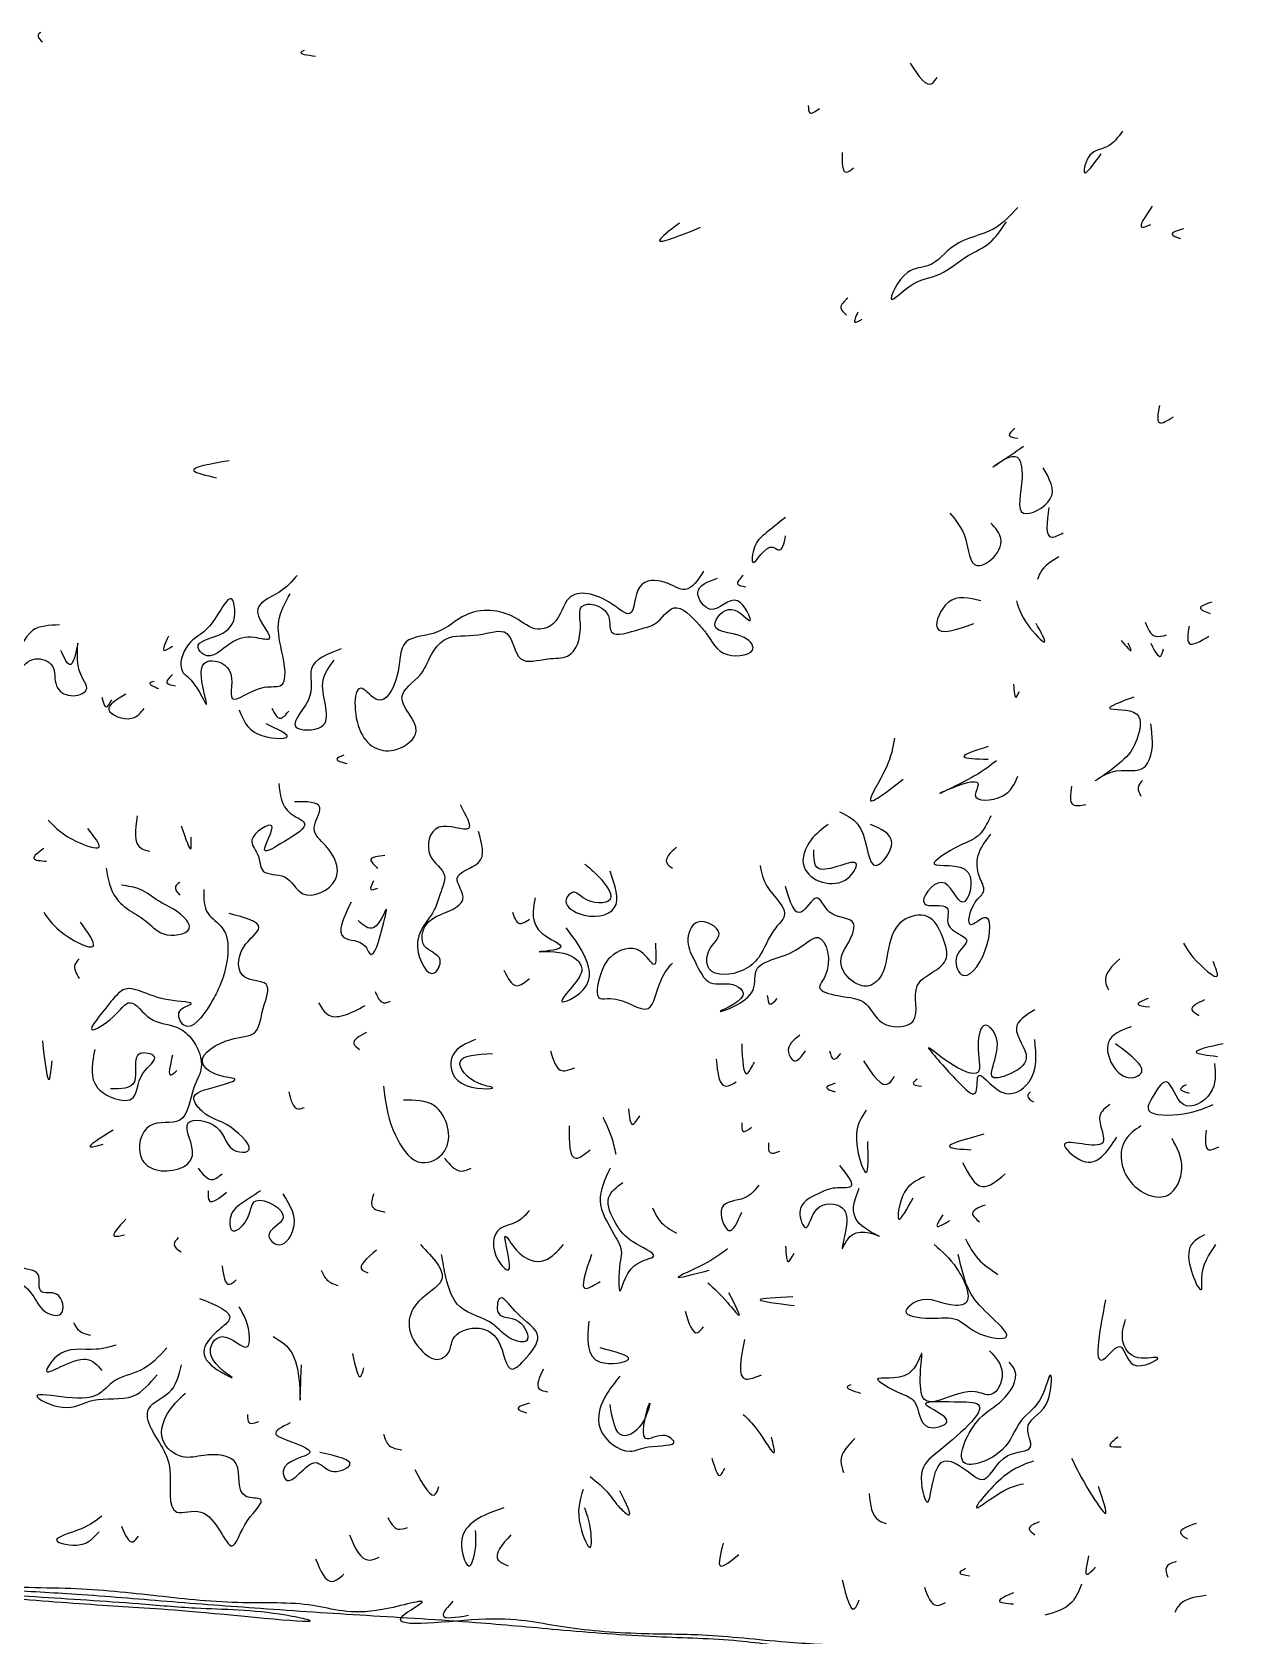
# Model space of a CAD drawing. Header units: metres. Extents: x 0 to 100, y -1 to 141.
# Drawn here: x 78.87 to 100, y 53.16 to 81.5 of the extents above; entities that cross this region are included whole.
import ezdxf

# ---------------------------------------------------------------- set-up
doc = ezdxf.new("R2010")
doc.units = ezdxf.units.M

msp = doc.modelspace()

# ---------------------------------------------------------------- linework, layer by layer
for points in [[(79.025, 81.5), (78.975, 81.45), (79.05, 81.325)], [(83.675, 81.175), (83.625, 81.15), (83.875, 81.075)], [(94.375, 80.95), (94.775, 80.6), (94.85, 80.7)], [(92.575, 80.2), (92.6, 80.075), (92.775, 80.15)], [(98.125, 79.75), (97.85, 79.475), (97.55, 79.325), (97.45, 79.025), (97.75, 79.35)], [(93.175, 79.375), (93.25, 79.025), (93.375, 79.1)], [(96.275, 78.4), (95.85, 78.025), (95.15, 77.725), (94.7, 77.375), (94.325, 77.25), (94.05, 76.775), (94.35, 77), (94.9, 77.225), (95.4, 77.55), (95.775, 77.775), (96.075, 78.15)], [(98.65, 78.425), (98.475, 78.05), (98.625, 78.1)], [(90.3, 78.125), (89.95, 77.825), (90.675, 78.05)], [(99.2, 78.025), (99, 77.925), (99.15, 77.85)], [(93.275, 76.8), (93.15, 76.625), (93.25, 76.5)], [(93.45, 76.55), (93.4, 76.375), (93.525, 76.425)], [(98.775, 74.9), (98.775, 74.6), (99.025, 74.7)], [(96.225, 74.5), (96.125, 74.375), (96.275, 74.325)], [(96.375, 74.175), (95.85, 73.825), (96.225, 74), (96.35, 73.625), (96.375, 73), (96.85, 73.25), (96.725, 73.8)], [(82.35, 73.925), (81.725, 73.75), (82.125, 73.625)], [(92.175, 72.925), (91.8, 72.625), (91.625, 72.4), (91.6, 72.125), (91.95, 72.4), (92.05, 72.35), (92.175, 72.6)], [(95.075, 73), (95.35, 72.55), (95.55, 72.075), (95.8, 72.175), (95.975, 72.55), (95.8, 72.825)], [(96.825, 73.1), (96.875, 72.575), (97.075, 72.65)], [(97, 72.225), (96.675, 71.95), (96.625, 71.825)], [(83.55, 71.9), (83.225, 71.6), (82.85, 71.25), (83.05, 70.775), (82.8, 70.8), (82.375, 70.7), (81.9, 70.5), (81.8, 70.625), (82.175, 70.85), (82.45, 71.225), (82.4, 71.475), (82, 71), (81.625, 70.675), (81.525, 70.2), (81.675, 70.05), (81.95, 69.625), (81.9, 69.85), (81.95, 70.375), (82.35, 70.225), (82.4, 69.725), (82.975, 69.925), (83.25, 69.95), (83.275, 70.575), (83.225, 71.1), (83.425, 71.575)], [(90.725, 71.975), (90.4, 71.65), (90.05, 71.775), (89.6, 71.7), (89.425, 71.225), (89.1, 71.4), (88.35, 71.5), (88.075, 71.05), (87.8, 70.95), (87.4, 71.15), (86.525, 71.2), (86.025, 70.9), (85.475, 70.725), (85.3, 70.075), (84.975, 69.7), (84.7, 69.9), (84.675, 69.125), (85.3, 68.825), (85.65, 69.15), (85.4, 69.75), (85.725, 70.15), (85.95, 70.55), (86.175, 70.775), (86.75, 70.85), (87.25, 70.875), (87.5, 70.425), (87.975, 70.425), (88.325, 70.475), (88.55, 71.05), (88.575, 71.35), (89.025, 71.225), (89.1, 70.9), (89.6, 70.95), (89.875, 71.05), (90.2, 71.325), (90.65, 71.025), (90.775, 70.875), (91.15, 70.5), (91.6, 70.625), (91.525, 70.75), (90.925, 71.025), (91.225, 71.3), (91.55, 71.1), (91.325, 71.45), (90.85, 71.3), (90.625, 71.6), (90.975, 71.85)], [(91.425, 71.9), (91.325, 71.75), (91.475, 71.7)], [(95.625, 71.45), (95.05, 71.425), (94.85, 70.975), (95.5, 71.05)], [(96.25, 71.45), (96.45, 71.025), (96.75, 70.725), (96.6, 71.05)], [(99.7, 71.425), (99.5, 71.325), (99.675, 71.225)], [(79.35, 71.025), (78.875, 70.925), (78.475, 70.425), (77.9, 70.075), (77.95, 69.825), (78.4, 69.95), (78.625, 70.2), (78.925, 70.425), (79.225, 70.3), (79.3, 69.95), (79.55, 69.775), (79.825, 69.875), (79.7, 70.225), (79.675, 70.7), (79.55, 70.325), (79.375, 70.575)], [(98.525, 71.075), (98.7, 70.825), (98.9, 70.85)], [(99.3, 71), (99.3, 70.7), (99.65, 70.825)], [(81.275, 70.825), (81.2, 70.575), (81.35, 70.65)], [(84.325, 70.6), (83.8, 70.25), (83.775, 69.775), (83.525, 69.225), (83.975, 69.225), (84, 70), (84.2, 70.4)], [(98.1, 70.75), (98.275, 70.575), (98.225, 70.7)], [(98.625, 70.7), (98.8, 70.475), (98.85, 70.6)], [(81.025, 70.025), (80.95, 70), (81.1, 69.9)], [(81.35, 70.15), (81.25, 70), (81.4, 69.95)], [(80.1, 69.75), (80.175, 69.575), (80.275, 69.7)], [(80.525, 69.8), (80.225, 69.525), (80.625, 69.375), (80.85, 69.55)], [(96.2, 69.975), (96.25, 69.75), (96.3, 69.85)], [(98.325, 69.75), (97.9, 69.55), (98.375, 69.45), (98.375, 69), (98.15, 68.65), (97.65, 68.275), (97.925, 68.425), (98.525, 68.525), (98.6, 68.65), (98.625, 69.275)], [(82.525, 69.525), (82.85, 69.1), (83.375, 69.05), (83, 69.275)], [(83.1, 69.55), (83.25, 69.375), (83.4, 69.5)], [(94.1, 69.025), (93.95, 68.5), (93.675, 67.925), (94.25, 68.3)], [(95.75, 68.875), (95.325, 68.7), (95.75, 68.65)], [(84.375, 68.725), (84.25, 68.65), (84.425, 68.575)], [(95.9, 68.625), (95.5, 68.35), (94.9, 68.05), (95.575, 68.2), (95.525, 68.025), (96, 68), (96.275, 68.35)], [(83.225, 68.225), (83.425, 67.7), (83.675, 67.525), (83.325, 67.2), (82.975, 67.05), (83.1, 67.475), (82.75, 67.225), (82.85, 66.975), (82.95, 66.675), (83.325, 66.575), (83.65, 66.275), (84.225, 66.525), (84.05, 67.125), (83.85, 67.425), (83.95, 67.8), (83.5, 67.9)], [(97.225, 68.175), (97.25, 67.85), (97.475, 67.85)], [(98.475, 68.275), (98.4, 68.15), (98.45, 68)], [(86.425, 67.85), (86.575, 67.425), (86.05, 67.45), (85.9, 66.95), (86.15, 66.6), (86.075, 66.275), (85.975, 66), (85.675, 65.325), (85.975, 64.875), (86.075, 65.1), (85.8, 65.35), (85.825, 65.725), (86.375, 66.05), (86.475, 66.175), (86.375, 66.55), (86.75, 66.825), (86.75, 67.375)], [(79.15, 67.575), (79.65, 67.2), (80.05, 67.1), (79.85, 67.425)], [(80.725, 67.65), (80.8, 67.075), (80.95, 67.025)], [(81.5, 67.475), (81.675, 67.075), (81.675, 67.275)], [(92.925, 67.5), (92.625, 67.225), (92.5, 66.75), (93.275, 66.55), (93.425, 66.8), (92.75, 66.725), (92.675, 67.05)], [(93.125, 67.725), (93.5, 67.425), (93.775, 66.775), (94.05, 67.175), (93.675, 67.5)], [(95.8, 67.65), (95.575, 67.3), (95.25, 67.125), (94.8, 66.8), (95.4, 66.65), (95.3, 66.125), (94.925, 66.475), (94.625, 66.1), (95.025, 66.025), (95.05, 65.725), (95.375, 65.45), (95.2, 65.175), (95.275, 64.85), (95.7, 65.275), (95.675, 65.85), (95.45, 65.725), (95.525, 66.125), (95.675, 66.325), (95.6, 66.575), (95.575, 66.95), (95.8, 67.325)], [(79.075, 67.075), (78.9, 66.9), (79.125, 66.85)], [(85.1, 66.95), (84.85, 66.875), (84.975, 66.725)], [(90.25, 67.1), (90.075, 66.825), (90.175, 66.725)], [(80.175, 66.725), (80.35, 66.2), (80.6, 65.975), (80.9, 65.775), (81.25, 65.55), (81.65, 65.7), (81.6, 65.8), (81.1, 66.15), (80.775, 66.35), (80.45, 66.425)], [(88.625, 66.8), (88.8, 66.65), (89.075, 66.175), (88.6, 66.2), (88.425, 66.3), (88.3, 66.175), (88.525, 65.925), (89.15, 66.025), (89.075, 66.675)], [(91.725, 66.775), (91.85, 66.4), (92.15, 65.875), (92, 65.675), (91.7, 65.15), (91.425, 64.925), (90.825, 64.95), (90.825, 65.275), (91, 65.575), (90.625, 65.775), (90.45, 65.425), (90.575, 65.075), (90.85, 64.7), (91.3, 64.65), (91.425, 64.525), (91.025, 64.2), (91.575, 64.525), (91.65, 64.9), (92.35, 65.275), (92.75, 65.5), (92.875, 64.825), (92.775, 64.625), (93.1, 64.475), (93.6, 64.325), (93.875, 64), (94.425, 64.025), (94.5, 64.65), (94.75, 64.875), (95, 65.1), (94.95, 65.5), (94.675, 65.875), (94.25, 65.8), (93.975, 65.225), (93.875, 64.85), (93.65, 64.65), (93.4, 64.7), (93.15, 65.075), (93.35, 65.55), (93.375, 65.75), (92.95, 65.95), (92.725, 66.2), (92.45, 65.95), (92.175, 66.4)], [(81.9, 66.35), (81.975, 65.925), (82.225, 65.675), (82.325, 65.225), (82.15, 64.575), (82, 64.3), (81.55, 63.95), (81.475, 64.2), (81.675, 64.325), (81.275, 64.4), (80.475, 64.575), (80.225, 64.325), (79.925, 63.875), (80.3, 64.1), (80.6, 64.35), (80.95, 64.075), (81.4, 63.925), (81.675, 63.725), (81.85, 63.175), (81.725, 62.85), (81.475, 62.275), (80.95, 62.175), (80.8, 61.6), (81.05, 61.4), (81.7, 61.65), (81.625, 62.225), (82.125, 62.15), (82.475, 61.725), (82.675, 61.725), (82.375, 62.15), (81.875, 62.425), (81.725, 62.65), (82.15, 62.875), (82.45, 63), (82.225, 63.05), (81.875, 63.3), (82.375, 63.7), (82.8, 63.825), (82.95, 64.25), (83, 64.675), (82.625, 64.8), (82.6, 65.325), (82.875, 65.675), (82.35, 65.925)], [(81.475, 66.475), (81.4, 66.4), (81.475, 66.25)], [(84.9, 66.5), (84.85, 66.35), (84.975, 66.375)], [(84.5, 66.125), (84.375, 65.5), (84.75, 65.35), (84.825, 65.225), (85.075, 65.75), (85.125, 66), (84.9, 65.675), (84.625, 65.8)], [(87.75, 66.2), (87.875, 65.575), (88.2, 65.325), (87.825, 65.25), (88.25, 65.225), (88.575, 64.95), (88.4, 64.625), (88.225, 64.375), (88.6, 64.575), (88.6, 65.225), (88.3, 65.675)], [(79.075, 65.95), (79.35, 65.625), (79.95, 65.35), (79.725, 65.775)], [(87.35, 65.95), (87.475, 65.75), (87.65, 65.825)], [(89.875, 65.4), (89.85, 65.025), (89.625, 65.25), (89.075, 65.15), (88.9, 64.825), (88.9, 64.425), (89.075, 64.425), (89.75, 64.25), (89.975, 64.75), (90.175, 65.05)], [(99.2, 65.4), (99.375, 65.15), (99.8, 64.825), (99.725, 65.075)], [(79.7, 65.125), (79.625, 65.025), (79.7, 64.775)], [(87.2, 64.925), (87.425, 64.65), (87.65, 64.775)], [(98.075, 65.125), (97.825, 64.725), (97.875, 64.575)], [(83.925, 64.35), (84.075, 64.15), (84.75, 64.3)], [(84.925, 64.55), (85.075, 64.35), (85.2, 64.375)], [(91.85, 64.475), (91.9, 64.325), (92.025, 64.425)], [(98.575, 64.425), (98.4, 64.325), (98.6, 64.275)], [(99.575, 64.4), (99.35, 64.225), (99.475, 64.125)], [(96.575, 64.225), (96.25, 63.9), (96.425, 63.375), (96.1, 63.075), (95.85, 63.025), (95.9, 63.725), (95.7, 63.95), (95.575, 63.6), (95.575, 63.125), (95.05, 63.3), (94.7, 63.55), (94.9, 63.3), (95.225, 62.95), (95.525, 62.75), (95.575, 63.05), (95.975, 62.775), (96.475, 62.95), (96.575, 63.7)], [(84.775, 63.825), (84.55, 63.625), (84.65, 63.525)], [(92.425, 63.775), (92.225, 63.475), (92.325, 63.325), (92.525, 63.5)], [(98.275, 63.925), (97.875, 63.65), (98.275, 63.025), (98.425, 63.075), (98, 63.625)], [(79.05, 63.675), (79.175, 63), (79.225, 63.325)], [(79.975, 63.525), (79.975, 62.925), (80.275, 62.675), (80.625, 62.65), (80.825, 63.1), (81.025, 63.4), (80.775, 63.45), (80.675, 62.95), (80.25, 62.825)], [(86.7, 63.7), (86.3, 63.425), (86.45, 62.925), (87, 62.85), (86.75, 62.925), (86.425, 63.3), (87, 63.45)], [(88.025, 63.5), (88.225, 63.15), (88.45, 63.2)], [(91.4, 63.625), (91.5, 63.1), (91.625, 63.3)], [(92.95, 63.5), (93.025, 63.35), (93.15, 63.45)], [(99.9, 63.625), (99.425, 63.475), (99.8, 63.4)], [(81.35, 63.425), (81.325, 63.075), (81.425, 63.15)], [(90.95, 63.35), (91.125, 62.875), (91.3, 62.95)], [(93.55, 63.325), (94, 62.925), (94.1, 63.05)], [(99.75, 63.275), (99.675, 62.75), (99.2, 62.55), (98.9, 62.95), (98.625, 62.625), (98.575, 62.5), (99.1, 62.375), (99.725, 62.55)], [(93.05, 62.925), (92.9, 62.85), (93.05, 62.775)], [(94.5, 63), (94.425, 62.925), (94.575, 62.875)], [(83.4, 62.775), (83.575, 62.475), (83.675, 62.5)], [(85.075, 62.875), (85.1, 62.675), (85.325, 61.925), (85.75, 61.525), (86.15, 61.725), (85.975, 62.525), (85.425, 62.625)], [(96.5, 62.775), (96.45, 62.7), (96.55, 62.6)], [(99.25, 62.9), (99.15, 62.825), (99.3, 62.75)], [(89.4, 62.475), (89.475, 62.2), (89.6, 62.35)], [(93.6, 62.45), (93.425, 62.025), (93.6, 61.35), (93.625, 61.9)], [(97.9, 62.55), (97.725, 62.35), (97.775, 61.875), (97.1, 61.85), (97.425, 61.55), (98.025, 61.975)], [(80.3, 62.1), (79.9, 61.8), (80.125, 61.85)], [(88.35, 62.175), (88.475, 61.6), (88.725, 61.75)], [(88.95, 62.325), (89.1, 61.975), (89.175, 61.675)], [(91.4, 62.225), (91.425, 62.075), (91.575, 62.15)], [(98.45, 62.175), (98.175, 61.925), (98.275, 61.175), (98.925, 60.95), (99.175, 61.425), (99, 61.95)], [(99.6, 62.1), (99.65, 61.75), (99.825, 61.8)], [(91.875, 61.875), (91.9, 61.7), (92.075, 61.725)], [(95.675, 62.025), (95.075, 61.8), (95.45, 61.75)], [(86.15, 61.6), (86.45, 61.375), (86.625, 61.425)], [(95.3, 61.525), (95.65, 61.1), (96.05, 61.325)], [(81.8, 61.425), (82.05, 61.225), (82.225, 61.325)], [(89.075, 61.425), (88.9, 60.85), (89.15, 60.25), (89.275, 59.925), (89.25, 59.75), (89.25, 59.25), (89.5, 59.7), (89.85, 59.875), (89.475, 60.125), (89.175, 60.45), (89.05, 60.9), (89.3, 61.175)], [(93.125, 61.475), (93.325, 61.1), (93.05, 61.075), (92.75, 60.975), (92.425, 60.65), (92.525, 60.375), (92.725, 60.7), (93.175, 60.725), (93.225, 60.275), (93.175, 60), (93.35, 60.25), (93.825, 60.225), (93.475, 60.45), (93.475, 61.075)], [(94.625, 61.275), (94.275, 61), (94.175, 60.525), (94.425, 60.9)], [(81.975, 61.025), (82, 60.85), (82.3, 61)], [(82.9, 61.025), (82.6, 60.825), (82.375, 60.575), (82.4, 60.325), (82.65, 60.5), (82.825, 60.85), (83.3, 60.55), (83.05, 60.225), (83.2, 60.075), (83.475, 60.325), (83.3, 60.975)], [(84.9, 60.975), (84.875, 60.75), (85.1, 60.65)], [(91.7, 61.125), (91.45, 60.9), (91.05, 60.725), (91.175, 60.325), (91.4, 60.65)], [(76.225, 60.9), (76.2, 60.35), (75.675, 60.475), (75.875, 60.075), (76.3, 60.2), (76.625, 60.525), (77.15, 60.25), (77.375, 60.025), (77.2, 59.85), (77.825, 59.725), (78.075, 59.4), (78.525, 59.425), (78.9, 59.15), (79.125, 58.875), (79.375, 58.85), (79.3, 59.2), (79.025, 59.25), (78.975, 59.55), (78.6, 59.725), (78.425, 60), (78.3, 59.9), (78.225, 59.5), (78.1, 59.7), (77.925, 60.15), (77.5, 60.3), (77.05, 60.6)], [(87.65, 60.675), (87.425, 60.475), (87.125, 60.35), (87.1, 59.8), (87.275, 59.625), (87.225, 60.225), (87.425, 59.975), (87.925, 59.8), (88.25, 60.075)], [(89.825, 60.725), (89.95, 60.5), (90.25, 60.275)], [(95.7, 60.775), (95.475, 60.625), (95.6, 60.475)], [(80.525, 60.525), (80.325, 60.225), (80.5, 60.25)], [(94.95, 60.6), (94.85, 60.4), (95.075, 60.5)], [(81.45, 60.2), (81.375, 60.075), (81.5, 59.95)], [(95.35, 60.175), (95.575, 59.825), (95.925, 59.55)], [(99.575, 60.25), (99.3, 59.975), (99.525, 59.3), (99.525, 59.475), (99.775, 60.075)], [(84.95, 59.975), (84.7, 59.625), (84.8, 59.575)], [(85.725, 60.075), (86.1, 59.45), (85.7, 59.075), (85.525, 58.7), (85.725, 58.225), (86.05, 58.05), (86.225, 58.175), (86.3, 58.4), (86.7, 58.6), (87.1, 58.375), (87.35, 57.875), (87.55, 58.025), (87.8, 58.45), (87.4, 58.9), (87.125, 59.125), (87.1, 58.875), (87.45, 58.725), (87.6, 58.375), (87.35, 58.4), (87, 58.675), (86.425, 58.975), (86.175, 59.5), (86.1, 59.9)], [(88.75, 59.9), (88.65, 59.3), (88.9, 59.425)], [(91.15, 60), (90.725, 59.725), (90.275, 59.5), (90.825, 59.625)], [(92.175, 60.05), (92.225, 59.775), (92.325, 59.925)], [(94.8, 60.075), (95.2, 59.65), (95.325, 59.025), (95.175, 59), (94.5, 59.075), (94.3, 58.9), (94.725, 58.775), (95.2, 58.75), (95.6, 58.5), (96.075, 58.45), (95.75, 58.85), (95.425, 59.25), (95.225, 59.9)], [(82.225, 59.7), (82.35, 59.375), (82.475, 59.45)], [(83.975, 59.625), (84.075, 59.45), (84.275, 59.35)], [(90.8, 59.4), (91.15, 59.05), (91.35, 58.825), (91.175, 59.225)], [(81.825, 59.125), (82.35, 58.75), (82.175, 58.575), (81.9, 58.175), (82.2, 57.825), (82.4, 57.725), (82.025, 58.125), (82.225, 58.45), (82.675, 58.275), (82.7, 58.525), (82.525, 58.975)], [(92.3, 59.15), (91.725, 59.1), (92.325, 59)], [(97.825, 59.1), (97.825, 58.075), (98.075, 58.275), (98.325, 57.95), (98.75, 58.075), (98.4, 58.075), (98.125, 58.4), (98.175, 58.75)], [(79.6, 58.7), (79.675, 58.575), (79.9, 58.475)], [(88.7, 58.725), (88.9, 58), (89.4, 58.05), (88.9, 58.25)], [(90.4, 58.9), (90.625, 58.525), (90.725, 58.625)], [(83.125, 58.45), (83.475, 58.125), (83.6, 57.325), (83.625, 57.95)], [(91.45, 58.4), (91.475, 57.7), (91.75, 57.775)], [(81.25, 58.25), (80.775, 57.85), (80.3, 57.65), (80.1, 57.475), (79.475, 57.375), (78.95, 57.4), (79.4, 57.2), (79.95, 57.325), (80.65, 57.4), (81.075, 57.775)], [(80.35, 58.3), (80, 58.225), (79.3, 58.1), (79.125, 57.85), (79.825, 58.05), (80.1, 57.85)], [(84.525, 58.15), (84.675, 57.75), (84.725, 57.9)], [(95.775, 58.2), (96, 57.8), (95.8, 57.425), (95.525, 57.475), (94.6, 57.375), (94.575, 58.15), (94.35, 57.8), (93.8, 57.7), (94.2, 57.45), (94.45, 57.3), (94.7, 56.85), (95.025, 56.95), (94.65, 57.25), (95.15, 57.3), (95.575, 57.25), (94.85, 56.4), (94.575, 56.025), (94.675, 55.525), (94.925, 56.225), (95.45, 56.025), (95.625, 55.925), (96.1, 56.35), (96.5, 56.5), (96.45, 56.825), (96.775, 57.25), (96.85, 57.775), (96.7, 57.4), (96.325, 56.95), (96, 56.45), (95.325, 56.225), (95.6, 57), (96, 57.325), (96.225, 57.85), (96.125, 58)], [(81.5, 57.95), (81.275, 57.45), (80.925, 57.175), (81.2, 56.425), (81.3, 56.1), (81.425, 55.35), (81.85, 55.35), (82.4, 54.75), (82.675, 55.2), (82.9, 55.575), (82.65, 55.625), (82.475, 56.2), (81.9, 56.35), (81.525, 56.325), (81.175, 56.625), (81.3, 57.15), (81.575, 57.45)], [(87.9, 57.875), (87.825, 57.525), (87.975, 57.475)], [(89.25, 57.75), (89.025, 57.45), (88.9, 56.825), (89.425, 56.425), (89.75, 56.5), (90.2, 56.6), (90.05, 56.7), (89.7, 56.65), (89.775, 57.275), (89.675, 56.975), (89.3, 56.7), (89.075, 57.25)], [(93.325, 57.6), (93.275, 57.575), (93.5, 57.45)], [(87.65, 57.275), (87.45, 57.175), (87.6, 57.1)], [(82.675, 57.075), (82.7, 56.925), (82.875, 56.95)], [(91.425, 57.075), (91.675, 56.8), (91.975, 56.4), (91.925, 56.675)], [(66.15, 56.875), (66.25, 55.95), (66.375, 55.075), (66.525, 54.225), (66.65, 53), (66.775, 51.45), (66.9, 50.475), (67, 49.825), (67.125, 47.675), (67.2, 46.1), (67.325, 44.05), (67.375, 43.475), (67.25, 45.4), (67.125, 47.725), (67, 49.875), (67.575, 50.35), (67.7, 50.125), (67.55, 49.25), (67.45, 46.975), (67.425, 44.15), (67.65, 44.425), (67.95, 44.15), (68, 43.825), (67.775, 43.5), (67.725, 43.425), (68.025, 43.625), (68, 44.225), (67.75, 44.45), (67.475, 45.525), (67.6, 48.55), (67.75, 49.975), (68.925, 50.075), (70.725, 50), (72.375, 49.875), (71.925, 49.975), (69.825, 50.1), (67.9, 50.225), (69, 50.3), (70.725, 50.175), (72.6, 50.05), (74.475, 49.925), (76.525, 49.8), (78.4, 49.675), (80.2, 49.55), (81.975, 49.425), (83.75, 49.3), (85.875, 49.175), (87.375, 49.05), (88.875, 48.975), (90.65, 48.85), (92.675, 48.725), (94.2, 48.6), (95.875, 48.5), (97.7, 48.375), (99.575, 48.25), (98.4, 48.4), (96.6, 48.525), (94.75, 48.65), (92.725, 48.775), (90.7, 48.9), (88.925, 49.025), (86.925, 49.15), (85.15, 49.275), (84.05, 49.35), (82.775, 49.425), (80.925, 49.55), (79.1, 49.675), (77.375, 49.8), (75.225, 49.925), (73.775, 50.05), (72, 50.175), (70.125, 50.3), (68.225, 50.425), (66.95, 50.7), (66.825, 51.825), (66.675, 53.375), (66.6, 54.475), (68.75, 54.5), (69.925, 54.425), (71.575, 54.3), (73.8, 54.15), (75.65, 54.025), (76.8, 53.95), (78.5, 53.825), (80.2, 53.7), (81.925, 53.575), (83.725, 53.45), (83.35, 53.525), (81.75, 53.65), (80.75, 53.725), (78.925, 53.85), (77.1, 53.975), (75.325, 54.1), (73.825, 54.225), (72.625, 54.3), (70.85, 54.425), (69.125, 54.55), (67.75, 54.675), (67.8, 54.8), (68.95, 54.675), (69.825, 54.65), (71.55, 54.525), (73.125, 54.4), (74.8, 54.275), (76.675, 54.1), (78.375, 53.975), (79.65, 53.9), (81.25, 53.775), (82.9, 53.65), (84.775, 53.525), (86.7, 53.4), (88.15, 53.275), (89.9, 53.15), (91.35, 53.075), (92.475, 52.95), (94.025, 52.875), (95.325, 52.75), (97.05, 52.625), (98.275, 52.55), (99.4, 52.475), (99.9, 52.475), (98.925, 52.55), (97.15, 52.65), (95.925, 52.775), (94.85, 52.85), (93.325, 52.975), (92.175, 53.05), (90.7, 53.175), (89.625, 53.2), (88.2, 53.325), (86.75, 53.45), (85.425, 53.525), (85.75, 53.75), (85.05, 53.625), (83.825, 53.7), (82.5, 53.75), (81, 53.875), (79.45, 54), (78.6, 54.025), (77.075, 54.2), (76.3, 54.225), (75.55, 54.25), (74.3, 54.375), (72.45, 54.5), (71.125, 54.625), (69.125, 54.75), (68.5, 54.85), (67.6, 55.05), (67.7, 55.375), (67.4, 55.375), (66.85, 55.525), (66.575, 55.675), (66.775, 55.325), (67.325, 55.15), (66.45, 55.375), (66.375, 56.225)], [(83.425, 56.925), (83.175, 56.725), (83.3, 56.65), (83.775, 56.4), (83.3, 56.075), (83.35, 55.925), (83.875, 56.225), (84.15, 56.075), (84.475, 56.175), (83.95, 56.4)], [(85.075, 56.725), (85.175, 56.525), (85.4, 56.45)], [(93.4, 56.65), (93.15, 56.25), (93.2, 56.05)], [(98.05, 56.675), (97.9, 56.525), (98.1, 56.5)], [(90.875, 56.3), (91.025, 56), (91.1, 56.125)], [(96.55, 56.25), (96.025, 55.975), (95.55, 55.425), (96.025, 55.725), (96.375, 55.85)], [(97.225, 56.3), (97.55, 55.7), (97.825, 55.325), (97.7, 55.8)], [(85.625, 56.1), (86, 55.675), (86.05, 55.8)], [(88.725, 55.975), (89.05, 55.675), (89.25, 55.425), (89.4, 55.3), (89.25, 55.725)], [(88.6, 55.75), (88.55, 55.1), (88.725, 54.725), (88.725, 55.075), (88.625, 55.425)], [(93.65, 55.675), (93.825, 55.2), (93.95, 55.15)], [(80.1, 55.275), (79.725, 55.05), (79.3, 54.85), (79.725, 54.775), (80.05, 55)], [(87.2, 55.425), (86.6, 55.125), (86.45, 54.75), (86.6, 54.4), (86.675, 54.575), (86.7, 55.025)], [(80.45, 55.1), (80.65, 54.825), (80.75, 54.925)], [(85.15, 55.25), (85.325, 55.05), (85.5, 55.075)], [(96.65, 55.175), (96.475, 55.05), (96.575, 54.95)], [(99.425, 55.15), (99.15, 54.975), (99.275, 54.875)], [(84.475, 54.95), (84.825, 54.5), (85, 54.55)], [(87.325, 54.95), (87.1, 54.5), (87.275, 54.4)], [(91.075, 54.8), (91.025, 54.4), (91.35, 54.6)], [(83.875, 54.525), (84.175, 54.125), (84.375, 54.25)], [(97.525, 54.575), (97.5, 54.25), (97.65, 54.375)], [(99.075, 54.475), (98.9, 54.375), (98.925, 54.2)], [(93.175, 54.15), (93.4, 53.65), (93.475, 53.8)], [(95.35, 54.35), (95.25, 54.275), (95.425, 54.225)], [(94.625, 54.025), (94.85, 53.7), (95, 53.75)], [(96.2, 53.925), (95.95, 53.775), (96.2, 53.725)], [(97.4, 54.075), (97.225, 53.75), (96.75, 53.525)], [(99.6, 53.875), (99.1, 53.675), (99.05, 53.575)], [(86.3, 53.775), (86.125, 53.525), (86.575, 53.525)]]:
    msp.add_spline(points, degree=3)

doc.saveas('drawing.dxf')
